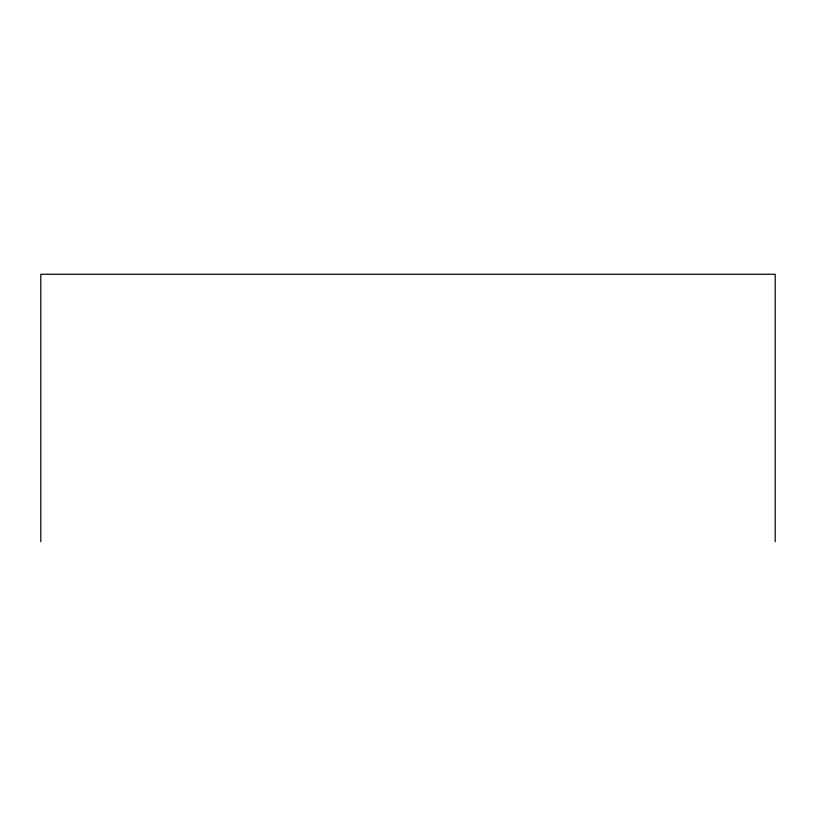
<?xml version="1.0" encoding="UTF-8"?>
<svg xmlns="http://www.w3.org/2000/svg" width="816" height="816" viewBox="0 0 816 816"><rect width="100%" height="100%" fill="white"/><g stroke="black" fill="none" stroke-linecap="round" stroke-linejoin="round"><path stroke-width="1.22" d="M775.2 541.732L775.2 274.268L40.8 274.268L40.8 541.732"/></g></svg>
